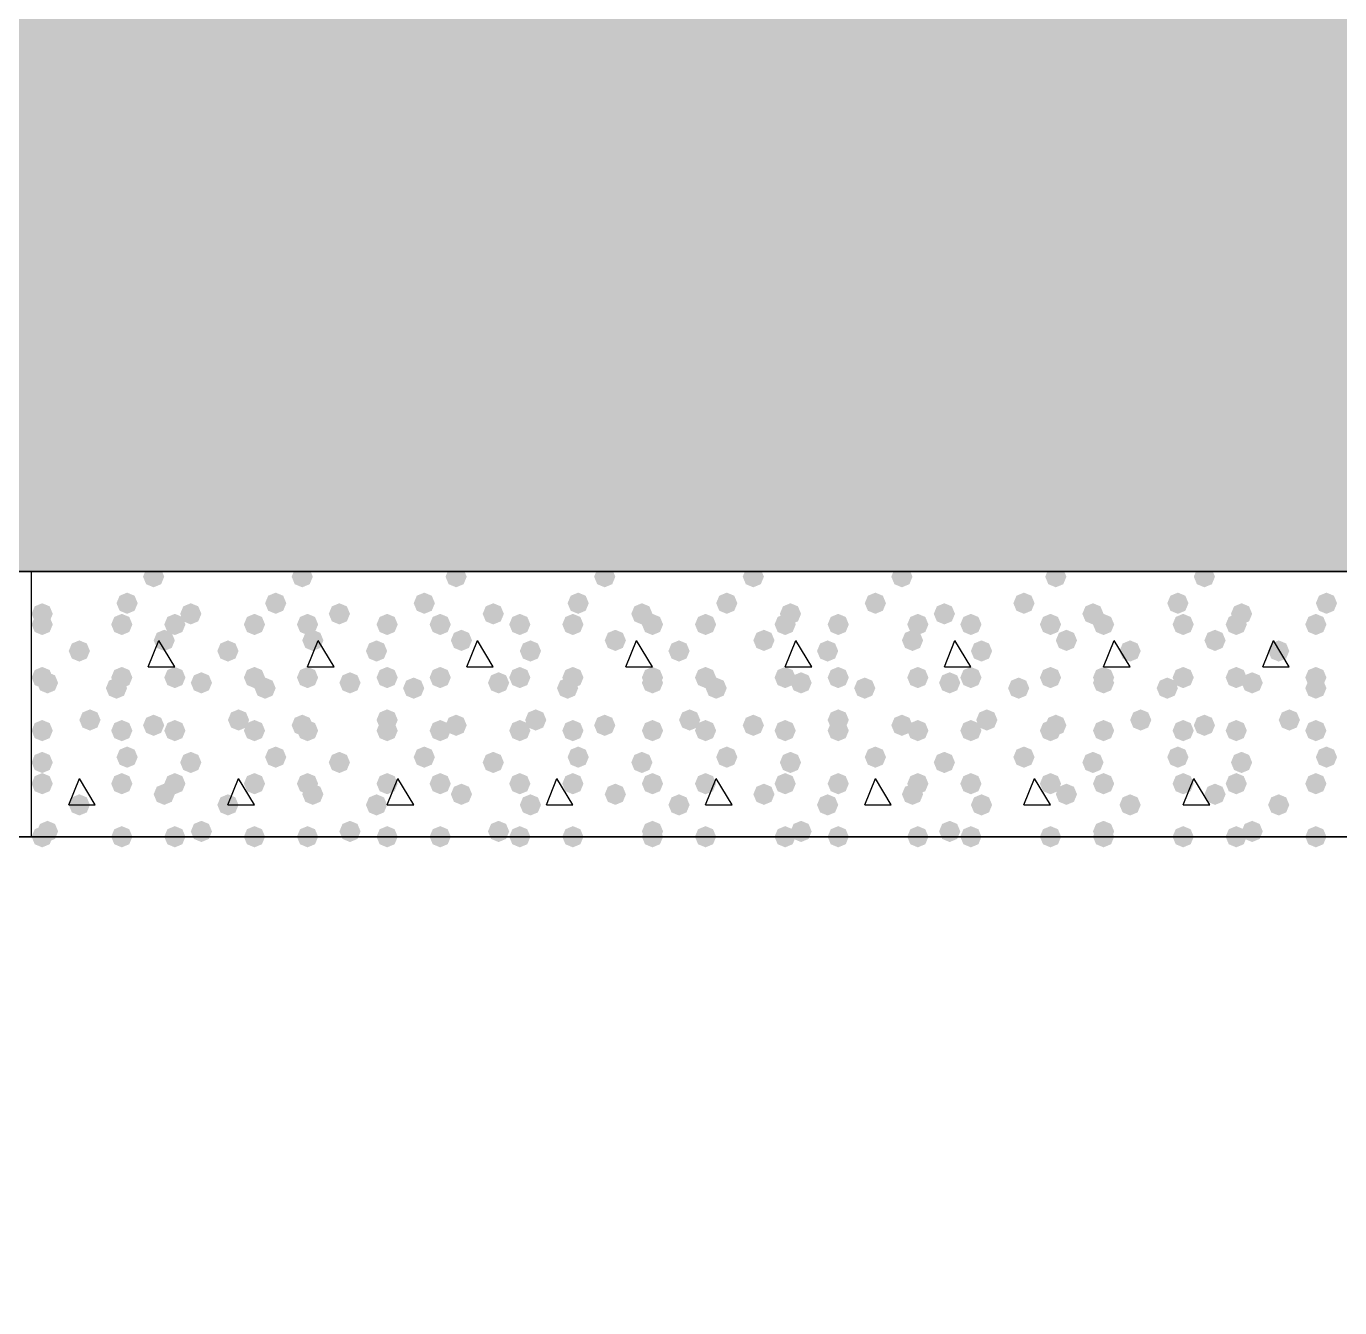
# Model space of a CAD drawing. Header units: millimetres. Extents: x 0 to 420, y 0 to 297.
# Drawn here: x 154.6 to 165.08, y 142.59 to 152.81 of the extents above; entities that cross this region are included whole.
import ezdxf

# ---------------------------------------------------------------- set-up
doc = ezdxf.new("R2010")
doc.units = ezdxf.units.MM
doc.layers.get('0').update_dxf_attribs({"linetype": 'CONTINUOUS'})

msp = doc.modelspace()

# ---------------------------------------------------------------- hatches: boundary and pattern name
at = {"true_color": 0x000008}
h = msp.add_hatch(color=0, dxfattribs=at)
h.paths.add_polyline_path([(379.603, 160.485667), (33.528, 160.485667), (379.603, 148.463)], flags=0)
h.paths.add_polyline_path([(33.528, 160.485667), (379.603, 148.463), (33.528, 148.463)], flags=0)
for points in [[(155.702, 148.420667), (155.677129, 148.360871), (155.617333, 148.336), (155.557538, 148.360871), (155.532667, 148.420667), (155.557537, 148.480462), (155.617333, 148.505333), (155.677129, 148.480463)], [(156.887333, 148.420667), (156.862462, 148.360871), (156.802667, 148.336), (156.742871, 148.360871), (156.718, 148.420667), (156.742871, 148.480462), (156.802667, 148.505333), (156.862462, 148.480463)], [(158.115, 148.420667), (158.090129, 148.360871), (158.030333, 148.336), (157.970538, 148.360871), (157.945667, 148.420667), (157.970537, 148.480462), (158.030333, 148.505333), (158.090129, 148.480463)], [(159.300333, 148.420667), (159.275463, 148.360871), (159.215667, 148.336), (159.155871, 148.360871), (159.131, 148.420667), (159.155871, 148.480462), (159.215667, 148.505333), (159.275462, 148.480463)], [(160.485667, 148.420667), (160.460796, 148.360871), (160.401, 148.336), (160.341204, 148.360871), (160.316333, 148.420667), (160.341204, 148.480462), (160.401, 148.505333), (160.460796, 148.480463)], [(161.671, 148.420667), (161.646129, 148.360871), (161.586333, 148.336), (161.526538, 148.360871), (161.501667, 148.420667), (161.526537, 148.480462), (161.586333, 148.505333), (161.646129, 148.480463)], [(162.898667, 148.420667), (162.873796, 148.360871), (162.814, 148.336), (162.754204, 148.360871), (162.729333, 148.420667), (162.754204, 148.480462), (162.814, 148.505333), (162.873796, 148.480463)], [(164.084, 148.420667), (164.059129, 148.360871), (163.999333, 148.336), (163.939538, 148.360871), (163.914667, 148.420667), (163.939537, 148.480462), (163.999333, 148.505333), (164.059129, 148.480463)], [(155.490333, 148.209), (155.465463, 148.149204), (155.405667, 148.124333), (155.345871, 148.149204), (155.321, 148.209), (155.345871, 148.268796), (155.405667, 148.293667), (155.465462, 148.268796)], [(156.675667, 148.209), (156.650796, 148.149204), (156.591, 148.124333), (156.531204, 148.149204), (156.506333, 148.209), (156.531204, 148.268796), (156.591, 148.293667), (156.650796, 148.268796)], [(157.861, 148.209), (157.836129, 148.149204), (157.776333, 148.124333), (157.716538, 148.149204), (157.691667, 148.209), (157.716537, 148.268796), (157.776333, 148.293667), (157.836129, 148.268796)], [(159.088667, 148.209), (159.063796, 148.149204), (159.004, 148.124333), (158.944204, 148.149204), (158.919333, 148.209), (158.944204, 148.268796), (159.004, 148.293667), (159.063796, 148.268796)], [(160.274, 148.209), (160.249129, 148.149204), (160.189333, 148.124333), (160.129538, 148.149204), (160.104667, 148.209), (160.129537, 148.268796), (160.189333, 148.293667), (160.249129, 148.268796)], [(161.459333, 148.209), (161.434463, 148.149204), (161.374667, 148.124333), (161.314871, 148.149204), (161.29, 148.209), (161.314871, 148.268796), (161.374667, 148.293667), (161.434462, 148.268796)], [(162.644667, 148.209), (162.619796, 148.149204), (162.56, 148.124333), (162.500204, 148.149204), (162.475333, 148.209), (162.500204, 148.268796), (162.56, 148.293667), (162.619796, 148.268796)], [(163.872333, 148.209), (163.847463, 148.149204), (163.787667, 148.124333), (163.727871, 148.149204), (163.703, 148.209), (163.727871, 148.268796), (163.787667, 148.293667), (163.847462, 148.268796)], [(165.057667, 148.209), (165.032796, 148.149204), (164.973, 148.124333), (164.913204, 148.149204), (164.888333, 148.209), (164.913204, 148.268796), (164.973, 148.293667), (165.032796, 148.268796)], [(154.813, 148.124333), (154.788129, 148.064537), (154.728333, 148.039667), (154.668538, 148.064537), (154.643667, 148.124333), (154.668537, 148.184129), (154.728333, 148.209), (154.788129, 148.184129)], [(155.998333, 148.124333), (155.973462, 148.064537), (155.913667, 148.039667), (155.853871, 148.064537), (155.829, 148.124333), (155.853871, 148.184129), (155.913667, 148.209), (155.973462, 148.184129)], [(157.183667, 148.124333), (157.158796, 148.064537), (157.099, 148.039667), (157.039204, 148.064537), (157.014333, 148.124333), (157.039204, 148.184129), (157.099, 148.209), (157.158796, 148.184129)], [(158.411333, 148.124333), (158.386462, 148.064537), (158.326667, 148.039667), (158.266871, 148.064537), (158.242, 148.124333), (158.266871, 148.184129), (158.326667, 148.209), (158.386462, 148.184129)], [(159.596667, 148.124333), (159.571796, 148.064537), (159.512, 148.039667), (159.452204, 148.064537), (159.427333, 148.124333), (159.452204, 148.184129), (159.512, 148.209), (159.571796, 148.184129)], [(160.782, 148.124333), (160.757129, 148.064537), (160.697333, 148.039667), (160.637538, 148.064537), (160.612667, 148.124333), (160.637537, 148.184129), (160.697333, 148.209), (160.757129, 148.184129)], [(162.009667, 148.124333), (161.984796, 148.064537), (161.925, 148.039667), (161.865204, 148.064537), (161.840333, 148.124333), (161.865204, 148.184129), (161.925, 148.209), (161.984796, 148.184129)], [(163.195, 148.124333), (163.170129, 148.064537), (163.110333, 148.039667), (163.050538, 148.064537), (163.025667, 148.124333), (163.050537, 148.184129), (163.110333, 148.209), (163.170129, 148.184129)], [(164.380333, 148.124333), (164.355462, 148.064537), (164.295667, 148.039667), (164.235871, 148.064537), (164.211, 148.124333), (164.235871, 148.184129), (164.295667, 148.209), (164.355462, 148.184129)], [(154.813, 148.039667), (154.788129, 147.979871), (154.728333, 147.955), (154.668538, 147.979871), (154.643667, 148.039667), (154.668537, 148.099462), (154.728333, 148.124333), (154.788129, 148.099463)], [(155.448, 148.039667), (155.423129, 147.979871), (155.363333, 147.955), (155.303538, 147.979871), (155.278667, 148.039667), (155.303537, 148.099462), (155.363333, 148.124333), (155.423129, 148.099463)], [(155.871333, 148.039667), (155.846462, 147.979871), (155.786667, 147.955), (155.726871, 147.979871), (155.702, 148.039667), (155.726871, 148.099462), (155.786667, 148.124333), (155.846462, 148.099463)], [(156.506333, 148.039667), (156.481462, 147.979871), (156.421667, 147.955), (156.361871, 147.979871), (156.337, 148.039667), (156.361871, 148.099462), (156.421667, 148.124333), (156.481462, 148.099463)], [(156.929667, 148.039667), (156.904796, 147.979871), (156.845, 147.955), (156.785204, 147.979871), (156.760333, 148.039667), (156.785204, 148.099462), (156.845, 148.124333), (156.904796, 148.099463)], [(157.564667, 148.039667), (157.539796, 147.979871), (157.48, 147.955), (157.420204, 147.979871), (157.395333, 148.039667), (157.420204, 148.099462), (157.48, 148.124333), (157.539796, 148.099463)], [(157.988, 148.039667), (157.963129, 147.979871), (157.903333, 147.955), (157.843538, 147.979871), (157.818667, 148.039667), (157.843537, 148.099462), (157.903333, 148.124333), (157.963129, 148.099463)], [(158.623, 148.039667), (158.598129, 147.979871), (158.538333, 147.955), (158.478538, 147.979871), (158.453667, 148.039667), (158.478537, 148.099462), (158.538333, 148.124333), (158.598129, 148.099463)], [(159.046333, 148.039667), (159.021462, 147.979871), (158.961667, 147.955), (158.901871, 147.979871), (158.877, 148.039667), (158.901871, 148.099462), (158.961667, 148.124333), (159.021462, 148.099463)], [(159.681333, 148.039667), (159.656462, 147.979871), (159.596667, 147.955), (159.536871, 147.979871), (159.512, 148.039667), (159.536871, 148.099462), (159.596667, 148.124333), (159.656462, 148.099463)], [(160.104667, 148.039667), (160.079796, 147.979871), (160.02, 147.955), (159.960204, 147.979871), (159.935333, 148.039667), (159.960204, 148.099462), (160.02, 148.124333), (160.079796, 148.099463)], [(160.739667, 148.039667), (160.714796, 147.979871), (160.655, 147.955), (160.595204, 147.979871), (160.570333, 148.039667), (160.595204, 148.099462), (160.655, 148.124333), (160.714796, 148.099463)], [(161.163, 148.039667), (161.138129, 147.979871), (161.078333, 147.955), (161.018538, 147.979871), (160.993667, 148.039667), (161.018537, 148.099462), (161.078333, 148.124333), (161.138129, 148.099463)], [(161.798, 148.039667), (161.773129, 147.979871), (161.713333, 147.955), (161.653538, 147.979871), (161.628667, 148.039667), (161.653537, 148.099462), (161.713333, 148.124333), (161.773129, 148.099463)], [(162.221333, 148.039667), (162.196463, 147.979871), (162.136667, 147.955), (162.076871, 147.979871), (162.052, 148.039667), (162.076871, 148.099462), (162.136667, 148.124333), (162.196462, 148.099463)], [(162.856333, 148.039667), (162.831462, 147.979871), (162.771667, 147.955), (162.711871, 147.979871), (162.687, 148.039667), (162.711871, 148.099462), (162.771667, 148.124333), (162.831462, 148.099463)], [(163.279667, 148.039667), (163.254796, 147.979871), (163.195, 147.955), (163.135204, 147.979871), (163.110333, 148.039667), (163.135204, 148.099462), (163.195, 148.124333), (163.254796, 148.099463)], [(163.914667, 148.039667), (163.889796, 147.979871), (163.83, 147.955), (163.770204, 147.979871), (163.745333, 148.039667), (163.770204, 148.099462), (163.83, 148.124333), (163.889796, 148.099463)], [(164.338, 148.039667), (164.313129, 147.979871), (164.253333, 147.955), (164.193537, 147.979871), (164.168667, 148.039667), (164.193537, 148.099462), (164.253333, 148.124333), (164.313129, 148.099463)], [(164.973, 148.039667), (164.948129, 147.979871), (164.888333, 147.955), (164.828537, 147.979871), (164.803667, 148.039667), (164.828537, 148.099462), (164.888333, 148.124333), (164.948129, 148.099463)], [(155.786667, 147.912667), (155.761796, 147.852871), (155.702, 147.828), (155.642204, 147.852871), (155.617333, 147.912667), (155.642204, 147.972462), (155.702, 147.997333), (155.761796, 147.972463)], [(156.972, 147.912667), (156.947129, 147.852871), (156.887333, 147.828), (156.827538, 147.852871), (156.802667, 147.912667), (156.827537, 147.972462), (156.887333, 147.997333), (156.947129, 147.972463)], [(158.157333, 147.912667), (158.132462, 147.852871), (158.072667, 147.828), (158.012871, 147.852871), (157.988, 147.912667), (158.012871, 147.972462), (158.072667, 147.997333), (158.132462, 147.972463)], [(159.385, 147.912667), (159.360129, 147.852871), (159.300333, 147.828), (159.240538, 147.852871), (159.215667, 147.912667), (159.240537, 147.972462), (159.300333, 147.997333), (159.360129, 147.972463)], [(160.570333, 147.912667), (160.545462, 147.852871), (160.485667, 147.828), (160.425871, 147.852871), (160.401, 147.912667), (160.425871, 147.972462), (160.485667, 147.997333), (160.545462, 147.972463)], [(161.755667, 147.912667), (161.730796, 147.852871), (161.671, 147.828), (161.611204, 147.852871), (161.586333, 147.912667), (161.611204, 147.972462), (161.671, 147.997333), (161.730796, 147.972463)], [(162.983333, 147.912667), (162.958463, 147.852871), (162.898667, 147.828), (162.838871, 147.852871), (162.814, 147.912667), (162.838871, 147.972462), (162.898667, 147.997333), (162.958462, 147.972463)], [(164.168667, 147.912667), (164.143796, 147.852871), (164.084, 147.828), (164.024204, 147.852871), (163.999333, 147.912667), (164.024204, 147.972462), (164.084, 147.997333), (164.143796, 147.972463)], [(155.109333, 147.828), (155.084463, 147.768204), (155.024667, 147.743333), (154.964871, 147.768204), (154.94, 147.828), (154.964871, 147.887796), (155.024667, 147.912667), (155.084462, 147.887796)], [(156.294667, 147.828), (156.269796, 147.768204), (156.21, 147.743333), (156.150204, 147.768204), (156.125333, 147.828), (156.150204, 147.887796), (156.21, 147.912667), (156.269796, 147.887796)], [(157.48, 147.828), (157.455129, 147.768204), (157.395333, 147.743333), (157.335538, 147.768204), (157.310667, 147.828), (157.335537, 147.887796), (157.395333, 147.912667), (157.455129, 147.887796)], [(158.707667, 147.828), (158.682796, 147.768204), (158.623, 147.743333), (158.563204, 147.768204), (158.538333, 147.828), (158.563204, 147.887796), (158.623, 147.912667), (158.682796, 147.887796)], [(159.893, 147.828), (159.868129, 147.768204), (159.808333, 147.743333), (159.748538, 147.768204), (159.723667, 147.828), (159.748537, 147.887796), (159.808333, 147.912667), (159.868129, 147.887796)], [(161.078333, 147.828), (161.053462, 147.768204), (160.993667, 147.743333), (160.933871, 147.768204), (160.909, 147.828), (160.933871, 147.887796), (160.993667, 147.912667), (161.053462, 147.887796)], [(162.306, 147.828), (162.281129, 147.768204), (162.221333, 147.743333), (162.161538, 147.768204), (162.136667, 147.828), (162.161537, 147.887796), (162.221333, 147.912667), (162.281129, 147.887796)], [(163.491333, 147.828), (163.466462, 147.768204), (163.406667, 147.743333), (163.346871, 147.768204), (163.322, 147.828), (163.346871, 147.887796), (163.406667, 147.912667), (163.466462, 147.887796)], [(164.676667, 147.828), (164.651796, 147.768204), (164.592, 147.743333), (164.532204, 147.768204), (164.507333, 147.828), (164.532204, 147.887796), (164.592, 147.912667), (164.651796, 147.887796)], [(154.813, 147.616333), (154.788129, 147.556537), (154.728333, 147.531667), (154.668538, 147.556537), (154.643667, 147.616333), (154.668537, 147.676129), (154.728333, 147.701), (154.788129, 147.676129)], [(154.855333, 147.574), (154.830463, 147.514204), (154.770667, 147.489333), (154.710871, 147.514204), (154.686, 147.574), (154.710871, 147.633796), (154.770667, 147.658667), (154.830462, 147.633796)], [(155.448, 147.616333), (155.423129, 147.556537), (155.363333, 147.531667), (155.303538, 147.556537), (155.278667, 147.616333), (155.303537, 147.676129), (155.363333, 147.701), (155.423129, 147.676129)], [(155.871333, 147.616333), (155.846462, 147.556537), (155.786667, 147.531667), (155.726871, 147.556537), (155.702, 147.616333), (155.726871, 147.676129), (155.786667, 147.701), (155.846462, 147.676129)], [(156.083, 147.574), (156.058129, 147.514204), (155.998333, 147.489333), (155.938538, 147.514204), (155.913667, 147.574), (155.938537, 147.633796), (155.998333, 147.658667), (156.058129, 147.633796)], [(156.506333, 147.616333), (156.481462, 147.556537), (156.421667, 147.531667), (156.361871, 147.556537), (156.337, 147.616333), (156.361871, 147.676129), (156.421667, 147.701), (156.481462, 147.676129)], [(156.929667, 147.616333), (156.904796, 147.556537), (156.845, 147.531667), (156.785204, 147.556537), (156.760333, 147.616333), (156.785204, 147.676129), (156.845, 147.701), (156.904796, 147.676129)], [(157.268333, 147.574), (157.243462, 147.514204), (157.183667, 147.489333), (157.123871, 147.514204), (157.099, 147.574), (157.123871, 147.633796), (157.183667, 147.658667), (157.243462, 147.633796)], [(157.564667, 147.616333), (157.539796, 147.556537), (157.48, 147.531667), (157.420204, 147.556537), (157.395333, 147.616333), (157.420204, 147.676129), (157.48, 147.701), (157.539796, 147.676129)], [(157.988, 147.616333), (157.963129, 147.556537), (157.903333, 147.531667), (157.843538, 147.556537), (157.818667, 147.616333), (157.843537, 147.676129), (157.903333, 147.701), (157.963129, 147.676129)], [(158.453667, 147.574), (158.428796, 147.514204), (158.369, 147.489333), (158.309204, 147.514204), (158.284333, 147.574), (158.309204, 147.633796), (158.369, 147.658667), (158.428796, 147.633796)], [(158.623, 147.616333), (158.598129, 147.556537), (158.538333, 147.531667), (158.478538, 147.556537), (158.453667, 147.616333), (158.478537, 147.676129), (158.538333, 147.701), (158.598129, 147.676129)], [(159.046333, 147.616333), (159.021462, 147.556537), (158.961667, 147.531667), (158.901871, 147.556537), (158.877, 147.616333), (158.901871, 147.676129), (158.961667, 147.701), (159.021462, 147.676129)], [(159.681333, 147.616333), (159.656462, 147.556537), (159.596667, 147.531667), (159.536871, 147.556537), (159.512, 147.616333), (159.536871, 147.676129), (159.596667, 147.701), (159.656462, 147.676129)], [(159.681333, 147.574), (159.656462, 147.514204), (159.596667, 147.489333), (159.536871, 147.514204), (159.512, 147.574), (159.536871, 147.633796), (159.596667, 147.658667), (159.656462, 147.633796)], [(160.104667, 147.616333), (160.079796, 147.556537), (160.02, 147.531667), (159.960204, 147.556537), (159.935333, 147.616333), (159.960204, 147.676129), (160.02, 147.701), (160.079796, 147.676129)], [(160.739667, 147.616333), (160.714796, 147.556537), (160.655, 147.531667), (160.595204, 147.556537), (160.570333, 147.616333), (160.595204, 147.676129), (160.655, 147.701), (160.714796, 147.676129)], [(160.866667, 147.574), (160.841796, 147.514204), (160.782, 147.489333), (160.722204, 147.514204), (160.697333, 147.574), (160.722204, 147.633796), (160.782, 147.658667), (160.841796, 147.633796)], [(161.163, 147.616333), (161.138129, 147.556537), (161.078333, 147.531667), (161.018538, 147.556537), (160.993667, 147.616333), (161.018537, 147.676129), (161.078333, 147.701), (161.138129, 147.676129)], [(161.798, 147.616333), (161.773129, 147.556537), (161.713333, 147.531667), (161.653538, 147.556537), (161.628667, 147.616333), (161.653537, 147.676129), (161.713333, 147.701), (161.773129, 147.676129)], [(162.052, 147.574), (162.027129, 147.514204), (161.967333, 147.489333), (161.907537, 147.514204), (161.882667, 147.574), (161.907537, 147.633796), (161.967333, 147.658667), (162.027129, 147.633796)], [(162.221333, 147.616333), (162.196463, 147.556537), (162.136667, 147.531667), (162.076871, 147.556537), (162.052, 147.616333), (162.076871, 147.676129), (162.136667, 147.701), (162.196462, 147.676129)], [(162.856333, 147.616333), (162.831462, 147.556537), (162.771667, 147.531667), (162.711871, 147.556537), (162.687, 147.616333), (162.711871, 147.676129), (162.771667, 147.701), (162.831462, 147.676129)], [(163.279667, 147.616333), (163.254796, 147.556537), (163.195, 147.531667), (163.135204, 147.556537), (163.110333, 147.616333), (163.135204, 147.676129), (163.195, 147.701), (163.254796, 147.676129)], [(163.279667, 147.574), (163.254796, 147.514204), (163.195, 147.489333), (163.135204, 147.514204), (163.110333, 147.574), (163.135204, 147.633796), (163.195, 147.658667), (163.254796, 147.633796)], [(163.914667, 147.616333), (163.889796, 147.556537), (163.83, 147.531667), (163.770204, 147.556537), (163.745333, 147.616333), (163.770204, 147.676129), (163.83, 147.701), (163.889796, 147.676129)], [(164.338, 147.616333), (164.313129, 147.556537), (164.253333, 147.531667), (164.193537, 147.556537), (164.168667, 147.616333), (164.193537, 147.676129), (164.253333, 147.701), (164.313129, 147.676129)], [(164.465, 147.574), (164.440129, 147.514204), (164.380333, 147.489333), (164.320538, 147.514204), (164.295667, 147.574), (164.320537, 147.633796), (164.380333, 147.658667), (164.440129, 147.633796)], [(164.973, 147.616333), (164.948129, 147.556537), (164.888333, 147.531667), (164.828537, 147.556537), (164.803667, 147.616333), (164.828537, 147.676129), (164.888333, 147.701), (164.948129, 147.676129)], [(155.405667, 147.531667), (155.380796, 147.471871), (155.321, 147.447), (155.261204, 147.471871), (155.236333, 147.531667), (155.261204, 147.591462), (155.321, 147.616333), (155.380796, 147.591463)], [(156.591, 147.531667), (156.566129, 147.471871), (156.506333, 147.447), (156.446538, 147.471871), (156.421667, 147.531667), (156.446537, 147.591462), (156.506333, 147.616333), (156.566129, 147.591463)], [(157.776333, 147.531667), (157.751463, 147.471871), (157.691667, 147.447), (157.631871, 147.471871), (157.607, 147.531667), (157.631871, 147.591462), (157.691667, 147.616333), (157.751462, 147.591463)], [(159.004, 147.531667), (158.979129, 147.471871), (158.919333, 147.447), (158.859537, 147.471871), (158.834667, 147.531667), (158.859537, 147.591462), (158.919333, 147.616333), (158.979129, 147.591463)], [(160.189333, 147.531667), (160.164463, 147.471871), (160.104667, 147.447), (160.044871, 147.471871), (160.02, 147.531667), (160.044871, 147.591462), (160.104667, 147.616333), (160.164462, 147.591463)], [(161.374667, 147.531667), (161.349796, 147.471871), (161.29, 147.447), (161.230204, 147.471871), (161.205333, 147.531667), (161.230204, 147.591462), (161.29, 147.616333), (161.349796, 147.591463)], [(162.602333, 147.531667), (162.577463, 147.471871), (162.517667, 147.447), (162.457871, 147.471871), (162.433, 147.531667), (162.457871, 147.591462), (162.517667, 147.616333), (162.577462, 147.591463)], [(163.787667, 147.531667), (163.762796, 147.471871), (163.703, 147.447), (163.643204, 147.471871), (163.618333, 147.531667), (163.643204, 147.591462), (163.703, 147.616333), (163.762796, 147.591463)], [(164.973, 147.531667), (164.948129, 147.471871), (164.888333, 147.447), (164.828537, 147.471871), (164.803667, 147.531667), (164.828537, 147.591462), (164.888333, 147.616333), (164.948129, 147.591463)], [(155.194, 147.277667), (155.169129, 147.217871), (155.109333, 147.193), (155.049538, 147.217871), (155.024667, 147.277667), (155.049537, 147.337462), (155.109333, 147.362333), (155.169129, 147.337463)], [(155.702, 147.235333), (155.677129, 147.175537), (155.617333, 147.150667), (155.557538, 147.175537), (155.532667, 147.235333), (155.557537, 147.295129), (155.617333, 147.32), (155.677129, 147.295129)], [(156.379333, 147.277667), (156.354463, 147.217871), (156.294667, 147.193), (156.234871, 147.217871), (156.21, 147.277667), (156.234871, 147.337462), (156.294667, 147.362333), (156.354462, 147.337463)], [(156.887333, 147.235333), (156.862462, 147.175537), (156.802667, 147.150667), (156.742871, 147.175537), (156.718, 147.235333), (156.742871, 147.295129), (156.802667, 147.32), (156.862462, 147.295129)], [(157.564667, 147.277667), (157.539796, 147.217871), (157.48, 147.193), (157.420204, 147.217871), (157.395333, 147.277667), (157.420204, 147.337462), (157.48, 147.362333), (157.539796, 147.337463)], [(158.115, 147.235333), (158.090129, 147.175537), (158.030333, 147.150667), (157.970538, 147.175537), (157.945667, 147.235333), (157.970537, 147.295129), (158.030333, 147.32), (158.090129, 147.295129)], [(158.75, 147.277667), (158.725129, 147.217871), (158.665333, 147.193), (158.605538, 147.217871), (158.580667, 147.277667), (158.605537, 147.337462), (158.665333, 147.362333), (158.725129, 147.337463)], [(159.300333, 147.235333), (159.275463, 147.175537), (159.215667, 147.150667), (159.155871, 147.175537), (159.131, 147.235333), (159.155871, 147.295129), (159.215667, 147.32), (159.275462, 147.295129)], [(159.977667, 147.277667), (159.952796, 147.217871), (159.893, 147.193), (159.833204, 147.217871), (159.808333, 147.277667), (159.833204, 147.337462), (159.893, 147.362333), (159.952796, 147.337463)], [(160.485667, 147.235333), (160.460796, 147.175537), (160.401, 147.150667), (160.341204, 147.175537), (160.316333, 147.235333), (160.341204, 147.295129), (160.401, 147.32), (160.460796, 147.295129)], [(161.163, 147.277667), (161.138129, 147.217871), (161.078333, 147.193), (161.018538, 147.217871), (160.993667, 147.277667), (161.018537, 147.337462), (161.078333, 147.362333), (161.138129, 147.337463)], [(161.671, 147.235333), (161.646129, 147.175537), (161.586333, 147.150667), (161.526538, 147.175537), (161.501667, 147.235333), (161.526537, 147.295129), (161.586333, 147.32), (161.646129, 147.295129)], [(162.348333, 147.277667), (162.323463, 147.217871), (162.263667, 147.193), (162.203871, 147.217871), (162.179, 147.277667), (162.203871, 147.337462), (162.263667, 147.362333), (162.323462, 147.337463)], [(162.898667, 147.235333), (162.873796, 147.175537), (162.814, 147.150667), (162.754204, 147.175537), (162.729333, 147.235333), (162.754204, 147.295129), (162.814, 147.32), (162.873796, 147.295129)], [(163.576, 147.277667), (163.551129, 147.217871), (163.491333, 147.193), (163.431538, 147.217871), (163.406667, 147.277667), (163.431537, 147.337462), (163.491333, 147.362333), (163.551129, 147.337463)], [(164.084, 147.235333), (164.059129, 147.175537), (163.999333, 147.150667), (163.939538, 147.175537), (163.914667, 147.235333), (163.939537, 147.295129), (163.999333, 147.32), (164.059129, 147.295129)], [(164.761333, 147.277667), (164.736462, 147.217871), (164.676667, 147.193), (164.616871, 147.217871), (164.592, 147.277667), (164.616871, 147.337462), (164.676667, 147.362333), (164.736462, 147.337463)], [(154.813, 147.193), (154.788129, 147.133204), (154.728333, 147.108333), (154.668538, 147.133204), (154.643667, 147.193), (154.668537, 147.252796), (154.728333, 147.277667), (154.788129, 147.252796)], [(155.448, 147.193), (155.423129, 147.133204), (155.363333, 147.108333), (155.303538, 147.133204), (155.278667, 147.193), (155.303537, 147.252796), (155.363333, 147.277667), (155.423129, 147.252796)], [(155.871333, 147.193), (155.846462, 147.133204), (155.786667, 147.108333), (155.726871, 147.133204), (155.702, 147.193), (155.726871, 147.252796), (155.786667, 147.277667), (155.846462, 147.252796)], [(156.506333, 147.193), (156.481462, 147.133204), (156.421667, 147.108333), (156.361871, 147.133204), (156.337, 147.193), (156.361871, 147.252796), (156.421667, 147.277667), (156.481462, 147.252796)], [(156.929667, 147.193), (156.904796, 147.133204), (156.845, 147.108333), (156.785204, 147.133204), (156.760333, 147.193), (156.785204, 147.252796), (156.845, 147.277667), (156.904796, 147.252796)], [(157.564667, 147.193), (157.539796, 147.133204), (157.48, 147.108333), (157.420204, 147.133204), (157.395333, 147.193), (157.420204, 147.252796), (157.48, 147.277667), (157.539796, 147.252796)], [(157.988, 147.193), (157.963129, 147.133204), (157.903333, 147.108333), (157.843538, 147.133204), (157.818667, 147.193), (157.843537, 147.252796), (157.903333, 147.277667), (157.963129, 147.252796)], [(158.623, 147.193), (158.598129, 147.133204), (158.538333, 147.108333), (158.478538, 147.133204), (158.453667, 147.193), (158.478537, 147.252796), (158.538333, 147.277667), (158.598129, 147.252796)], [(159.046333, 147.193), (159.021462, 147.133204), (158.961667, 147.108333), (158.901871, 147.133204), (158.877, 147.193), (158.901871, 147.252796), (158.961667, 147.277667), (159.021462, 147.252796)], [(159.681333, 147.193), (159.656462, 147.133204), (159.596667, 147.108333), (159.536871, 147.133204), (159.512, 147.193), (159.536871, 147.252796), (159.596667, 147.277667), (159.656462, 147.252796)], [(160.104667, 147.193), (160.079796, 147.133204), (160.02, 147.108333), (159.960204, 147.133204), (159.935333, 147.193), (159.960204, 147.252796), (160.02, 147.277667), (160.079796, 147.252796)], [(160.739667, 147.193), (160.714796, 147.133204), (160.655, 147.108333), (160.595204, 147.133204), (160.570333, 147.193), (160.595204, 147.252796), (160.655, 147.277667), (160.714796, 147.252796)], [(161.163, 147.193), (161.138129, 147.133204), (161.078333, 147.108333), (161.018538, 147.133204), (160.993667, 147.193), (161.018537, 147.252796), (161.078333, 147.277667), (161.138129, 147.252796)], [(161.798, 147.193), (161.773129, 147.133204), (161.713333, 147.108333), (161.653538, 147.133204), (161.628667, 147.193), (161.653537, 147.252796), (161.713333, 147.277667), (161.773129, 147.252796)], [(162.221333, 147.193), (162.196463, 147.133204), (162.136667, 147.108333), (162.076871, 147.133204), (162.052, 147.193), (162.076871, 147.252796), (162.136667, 147.277667), (162.196462, 147.252796)], [(162.856333, 147.193), (162.831462, 147.133204), (162.771667, 147.108333), (162.711871, 147.133204), (162.687, 147.193), (162.711871, 147.252796), (162.771667, 147.277667), (162.831462, 147.252796)], [(163.279667, 147.193), (163.254796, 147.133204), (163.195, 147.108333), (163.135204, 147.133204), (163.110333, 147.193), (163.135204, 147.252796), (163.195, 147.277667), (163.254796, 147.252796)], [(163.914667, 147.193), (163.889796, 147.133204), (163.83, 147.108333), (163.770204, 147.133204), (163.745333, 147.193), (163.770204, 147.252796), (163.83, 147.277667), (163.889796, 147.252796)], [(164.338, 147.193), (164.313129, 147.133204), (164.253333, 147.108333), (164.193537, 147.133204), (164.168667, 147.193), (164.193537, 147.252796), (164.253333, 147.277667), (164.313129, 147.252796)], [(164.973, 147.193), (164.948129, 147.133204), (164.888333, 147.108333), (164.828537, 147.133204), (164.803667, 147.193), (164.828537, 147.252796), (164.888333, 147.277667), (164.948129, 147.252796)], [(154.813, 146.939), (154.788129, 146.879204), (154.728333, 146.854333), (154.668538, 146.879204), (154.643667, 146.939), (154.668537, 146.998796), (154.728333, 147.023667), (154.788129, 146.998796)], [(155.490333, 146.981333), (155.465463, 146.921537), (155.405667, 146.896667), (155.345871, 146.921537), (155.321, 146.981333), (155.345871, 147.041129), (155.405667, 147.066), (155.465462, 147.041129)], [(155.998333, 146.939), (155.973462, 146.879204), (155.913667, 146.854333), (155.853871, 146.879204), (155.829, 146.939), (155.853871, 146.998796), (155.913667, 147.023667), (155.973462, 146.998796)], [(156.675667, 146.981333), (156.650796, 146.921537), (156.591, 146.896667), (156.531204, 146.921537), (156.506333, 146.981333), (156.531204, 147.041129), (156.591, 147.066), (156.650796, 147.041129)], [(157.183667, 146.939), (157.158796, 146.879204), (157.099, 146.854333), (157.039204, 146.879204), (157.014333, 146.939), (157.039204, 146.998796), (157.099, 147.023667), (157.158796, 146.998796)], [(157.861, 146.981333), (157.836129, 146.921537), (157.776333, 146.896667), (157.716538, 146.921537), (157.691667, 146.981333), (157.716537, 147.041129), (157.776333, 147.066), (157.836129, 147.041129)], [(158.411333, 146.939), (158.386462, 146.879204), (158.326667, 146.854333), (158.266871, 146.879204), (158.242, 146.939), (158.266871, 146.998796), (158.326667, 147.023667), (158.386462, 146.998796)], [(159.088667, 146.981333), (159.063796, 146.921537), (159.004, 146.896667), (158.944204, 146.921537), (158.919333, 146.981333), (158.944204, 147.041129), (159.004, 147.066), (159.063796, 147.041129)], [(159.596667, 146.939), (159.571796, 146.879204), (159.512, 146.854333), (159.452204, 146.879204), (159.427333, 146.939), (159.452204, 146.998796), (159.512, 147.023667), (159.571796, 146.998796)], [(160.274, 146.981333), (160.249129, 146.921537), (160.189333, 146.896667), (160.129538, 146.921537), (160.104667, 146.981333), (160.129537, 147.041129), (160.189333, 147.066), (160.249129, 147.041129)], [(160.782, 146.939), (160.757129, 146.879204), (160.697333, 146.854333), (160.637538, 146.879204), (160.612667, 146.939), (160.637537, 146.998796), (160.697333, 147.023667), (160.757129, 146.998796)], [(161.459333, 146.981333), (161.434463, 146.921537), (161.374667, 146.896667), (161.314871, 146.921537), (161.29, 146.981333), (161.314871, 147.041129), (161.374667, 147.066), (161.434462, 147.041129)], [(162.009667, 146.939), (161.984796, 146.879204), (161.925, 146.854333), (161.865204, 146.879204), (161.840333, 146.939), (161.865204, 146.998796), (161.925, 147.023667), (161.984796, 146.998796)], [(162.644667, 146.981333), (162.619796, 146.921537), (162.56, 146.896667), (162.500204, 146.921537), (162.475333, 146.981333), (162.500204, 147.041129), (162.56, 147.066), (162.619796, 147.041129)], [(163.195, 146.939), (163.170129, 146.879204), (163.110333, 146.854333), (163.050538, 146.879204), (163.025667, 146.939), (163.050537, 146.998796), (163.110333, 147.023667), (163.170129, 146.998796)], [(163.872333, 146.981333), (163.847463, 146.921537), (163.787667, 146.896667), (163.727871, 146.921537), (163.703, 146.981333), (163.727871, 147.041129), (163.787667, 147.066), (163.847462, 147.041129)], [(164.380333, 146.939), (164.355462, 146.879204), (164.295667, 146.854333), (164.235871, 146.879204), (164.211, 146.939), (164.235871, 146.998796), (164.295667, 147.023667), (164.355462, 146.998796)], [(165.057667, 146.981333), (165.032796, 146.921537), (164.973, 146.896667), (164.913204, 146.921537), (164.888333, 146.981333), (164.913204, 147.041129), (164.973, 147.066), (165.032796, 147.041129)], [(154.813, 146.769667), (154.788129, 146.709871), (154.728333, 146.685), (154.668538, 146.709871), (154.643667, 146.769667), (154.668537, 146.829462), (154.728333, 146.854333), (154.788129, 146.829463)], [(155.448, 146.769667), (155.423129, 146.709871), (155.363333, 146.685), (155.303538, 146.709871), (155.278667, 146.769667), (155.303537, 146.829462), (155.363333, 146.854333), (155.423129, 146.829463)], [(155.871333, 146.769667), (155.846462, 146.709871), (155.786667, 146.685), (155.726871, 146.709871), (155.702, 146.769667), (155.726871, 146.829462), (155.786667, 146.854333), (155.846462, 146.829463)], [(156.506333, 146.769667), (156.481462, 146.709871), (156.421667, 146.685), (156.361871, 146.709871), (156.337, 146.769667), (156.361871, 146.829462), (156.421667, 146.854333), (156.481462, 146.829463)], [(156.929667, 146.769667), (156.904796, 146.709871), (156.845, 146.685), (156.785204, 146.709871), (156.760333, 146.769667), (156.785204, 146.829462), (156.845, 146.854333), (156.904796, 146.829463)], [(157.564667, 146.769667), (157.539796, 146.709871), (157.48, 146.685), (157.420204, 146.709871), (157.395333, 146.769667), (157.420204, 146.829462), (157.48, 146.854333), (157.539796, 146.829463)], [(157.988, 146.769667), (157.963129, 146.709871), (157.903333, 146.685), (157.843538, 146.709871), (157.818667, 146.769667), (157.843537, 146.829462), (157.903333, 146.854333), (157.963129, 146.829463)], [(158.623, 146.769667), (158.598129, 146.709871), (158.538333, 146.685), (158.478538, 146.709871), (158.453667, 146.769667), (158.478537, 146.829462), (158.538333, 146.854333), (158.598129, 146.829463)], [(159.046333, 146.769667), (159.021462, 146.709871), (158.961667, 146.685), (158.901871, 146.709871), (158.877, 146.769667), (158.901871, 146.829462), (158.961667, 146.854333), (159.021462, 146.829463)], [(159.681333, 146.769667), (159.656462, 146.709871), (159.596667, 146.685), (159.536871, 146.709871), (159.512, 146.769667), (159.536871, 146.829462), (159.596667, 146.854333), (159.656462, 146.829463)], [(160.104667, 146.769667), (160.079796, 146.709871), (160.02, 146.685), (159.960204, 146.709871), (159.935333, 146.769667), (159.960204, 146.829462), (160.02, 146.854333), (160.079796, 146.829463)], [(160.739667, 146.769667), (160.714796, 146.709871), (160.655, 146.685), (160.595204, 146.709871), (160.570333, 146.769667), (160.595204, 146.829462), (160.655, 146.854333), (160.714796, 146.829463)], [(161.163, 146.769667), (161.138129, 146.709871), (161.078333, 146.685), (161.018538, 146.709871), (160.993667, 146.769667), (161.018537, 146.829462), (161.078333, 146.854333), (161.138129, 146.829463)], [(161.798, 146.769667), (161.773129, 146.709871), (161.713333, 146.685), (161.653538, 146.709871), (161.628667, 146.769667), (161.653537, 146.829462), (161.713333, 146.854333), (161.773129, 146.829463)], [(162.221333, 146.769667), (162.196463, 146.709871), (162.136667, 146.685), (162.076871, 146.709871), (162.052, 146.769667), (162.076871, 146.829462), (162.136667, 146.854333), (162.196462, 146.829463)], [(162.856333, 146.769667), (162.831462, 146.709871), (162.771667, 146.685), (162.711871, 146.709871), (162.687, 146.769667), (162.711871, 146.829462), (162.771667, 146.854333), (162.831462, 146.829463)], [(163.279667, 146.769667), (163.254796, 146.709871), (163.195, 146.685), (163.135204, 146.709871), (163.110333, 146.769667), (163.135204, 146.829462), (163.195, 146.854333), (163.254796, 146.829463)], [(163.914667, 146.769667), (163.889796, 146.709871), (163.83, 146.685), (163.770204, 146.709871), (163.745333, 146.769667), (163.770204, 146.829462), (163.83, 146.854333), (163.889796, 146.829463)], [(164.338, 146.769667), (164.313129, 146.709871), (164.253333, 146.685), (164.193537, 146.709871), (164.168667, 146.769667), (164.193537, 146.829462), (164.253333, 146.854333), (164.313129, 146.829463)], [(164.973, 146.769667), (164.948129, 146.709871), (164.888333, 146.685), (164.828537, 146.709871), (164.803667, 146.769667), (164.828537, 146.829462), (164.888333, 146.854333), (164.948129, 146.829463)], [(155.109333, 146.600333), (155.084463, 146.540537), (155.024667, 146.515667), (154.964871, 146.540537), (154.94, 146.600333), (154.964871, 146.660129), (155.024667, 146.685), (155.084462, 146.660129)], [(155.786667, 146.685), (155.761796, 146.625204), (155.702, 146.600333), (155.642204, 146.625204), (155.617333, 146.685), (155.642204, 146.744796), (155.702, 146.769667), (155.761796, 146.744796)], [(156.294667, 146.600333), (156.269796, 146.540537), (156.21, 146.515667), (156.150204, 146.540537), (156.125333, 146.600333), (156.150204, 146.660129), (156.21, 146.685), (156.269796, 146.660129)], [(156.972, 146.685), (156.947129, 146.625204), (156.887333, 146.600333), (156.827538, 146.625204), (156.802667, 146.685), (156.827537, 146.744796), (156.887333, 146.769667), (156.947129, 146.744796)], [(157.48, 146.600333), (157.455129, 146.540537), (157.395333, 146.515667), (157.335538, 146.540537), (157.310667, 146.600333), (157.335537, 146.660129), (157.395333, 146.685), (157.455129, 146.660129)], [(158.157333, 146.685), (158.132462, 146.625204), (158.072667, 146.600333), (158.012871, 146.625204), (157.988, 146.685), (158.012871, 146.744796), (158.072667, 146.769667), (158.132462, 146.744796)], [(158.707667, 146.600333), (158.682796, 146.540537), (158.623, 146.515667), (158.563204, 146.540537), (158.538333, 146.600333), (158.563204, 146.660129), (158.623, 146.685), (158.682796, 146.660129)], [(159.385, 146.685), (159.360129, 146.625204), (159.300333, 146.600333), (159.240538, 146.625204), (159.215667, 146.685), (159.240537, 146.744796), (159.300333, 146.769667), (159.360129, 146.744796)], [(159.893, 146.600333), (159.868129, 146.540537), (159.808333, 146.515667), (159.748538, 146.540537), (159.723667, 146.600333), (159.748537, 146.660129), (159.808333, 146.685), (159.868129, 146.660129)], [(160.570333, 146.685), (160.545462, 146.625204), (160.485667, 146.600333), (160.425871, 146.625204), (160.401, 146.685), (160.425871, 146.744796), (160.485667, 146.769667), (160.545462, 146.744796)], [(161.078333, 146.600333), (161.053462, 146.540537), (160.993667, 146.515667), (160.933871, 146.540537), (160.909, 146.600333), (160.933871, 146.660129), (160.993667, 146.685), (161.053462, 146.660129)], [(161.755667, 146.685), (161.730796, 146.625204), (161.671, 146.600333), (161.611204, 146.625204), (161.586333, 146.685), (161.611204, 146.744796), (161.671, 146.769667), (161.730796, 146.744796)], [(162.306, 146.600333), (162.281129, 146.540537), (162.221333, 146.515667), (162.161538, 146.540537), (162.136667, 146.600333), (162.161537, 146.660129), (162.221333, 146.685), (162.281129, 146.660129)], [(162.983333, 146.685), (162.958463, 146.625204), (162.898667, 146.600333), (162.838871, 146.625204), (162.814, 146.685), (162.838871, 146.744796), (162.898667, 146.769667), (162.958462, 146.744796)], [(163.491333, 146.600333), (163.466462, 146.540537), (163.406667, 146.515667), (163.346871, 146.540537), (163.322, 146.600333), (163.346871, 146.660129), (163.406667, 146.685), (163.466462, 146.660129)], [(164.168667, 146.685), (164.143796, 146.625204), (164.084, 146.600333), (164.024204, 146.625204), (163.999333, 146.685), (164.024204, 146.744796), (164.084, 146.769667), (164.143796, 146.744796)], [(164.676667, 146.600333), (164.651796, 146.540537), (164.592, 146.515667), (164.532204, 146.540537), (164.507333, 146.600333), (164.532204, 146.660129), (164.592, 146.685), (164.651796, 146.660129)], [(154.813, 146.346333), (154.788129, 146.286537), (154.728333, 146.261667), (154.668538, 146.286537), (154.643667, 146.346333), (154.668537, 146.406129), (154.728333, 146.431), (154.788129, 146.406129)], [(154.855333, 146.388667), (154.830463, 146.328871), (154.770667, 146.304), (154.710871, 146.328871), (154.686, 146.388667), (154.710871, 146.448462), (154.770667, 146.473333), (154.830462, 146.448463)], [(155.448, 146.346333), (155.423129, 146.286537), (155.363333, 146.261667), (155.303538, 146.286537), (155.278667, 146.346333), (155.303537, 146.406129), (155.363333, 146.431), (155.423129, 146.406129)], [(155.871333, 146.346333), (155.846462, 146.286537), (155.786667, 146.261667), (155.726871, 146.286537), (155.702, 146.346333), (155.726871, 146.406129), (155.786667, 146.431), (155.846462, 146.406129)], [(156.083, 146.388667), (156.058129, 146.328871), (155.998333, 146.304), (155.938538, 146.328871), (155.913667, 146.388667), (155.938537, 146.448462), (155.998333, 146.473333), (156.058129, 146.448463)], [(156.506333, 146.346333), (156.481462, 146.286537), (156.421667, 146.261667), (156.361871, 146.286537), (156.337, 146.346333), (156.361871, 146.406129), (156.421667, 146.431), (156.481462, 146.406129)], [(156.929667, 146.346333), (156.904796, 146.286537), (156.845, 146.261667), (156.785204, 146.286537), (156.760333, 146.346333), (156.785204, 146.406129), (156.845, 146.431), (156.904796, 146.406129)], [(157.268333, 146.388667), (157.243462, 146.328871), (157.183667, 146.304), (157.123871, 146.328871), (157.099, 146.388667), (157.123871, 146.448462), (157.183667, 146.473333), (157.243462, 146.448463)], [(157.564667, 146.346333), (157.539796, 146.286537), (157.48, 146.261667), (157.420204, 146.286537), (157.395333, 146.346333), (157.420204, 146.406129), (157.48, 146.431), (157.539796, 146.406129)], [(157.988, 146.346333), (157.963129, 146.286537), (157.903333, 146.261667), (157.843538, 146.286537), (157.818667, 146.346333), (157.843537, 146.406129), (157.903333, 146.431), (157.963129, 146.406129)], [(158.453667, 146.388667), (158.428796, 146.328871), (158.369, 146.304), (158.309204, 146.328871), (158.284333, 146.388667), (158.309204, 146.448462), (158.369, 146.473333), (158.428796, 146.448463)], [(158.623, 146.346333), (158.598129, 146.286537), (158.538333, 146.261667), (158.478538, 146.286537), (158.453667, 146.346333), (158.478537, 146.406129), (158.538333, 146.431), (158.598129, 146.406129)], [(159.046333, 146.346333), (159.021462, 146.286537), (158.961667, 146.261667), (158.901871, 146.286537), (158.877, 146.346333), (158.901871, 146.406129), (158.961667, 146.431), (159.021462, 146.406129)], [(159.681333, 146.388667), (159.656462, 146.328871), (159.596667, 146.304), (159.536871, 146.328871), (159.512, 146.388667), (159.536871, 146.448462), (159.596667, 146.473333), (159.656462, 146.448463)], [(159.681333, 146.346333), (159.656462, 146.286537), (159.596667, 146.261667), (159.536871, 146.286537), (159.512, 146.346333), (159.536871, 146.406129), (159.596667, 146.431), (159.656462, 146.406129)], [(160.104667, 146.346333), (160.079796, 146.286537), (160.02, 146.261667), (159.960204, 146.286537), (159.935333, 146.346333), (159.960204, 146.406129), (160.02, 146.431), (160.079796, 146.406129)], [(160.739667, 146.346333), (160.714796, 146.286537), (160.655, 146.261667), (160.595204, 146.286537), (160.570333, 146.346333), (160.595204, 146.406129), (160.655, 146.431), (160.714796, 146.406129)], [(160.866667, 146.388667), (160.841796, 146.328871), (160.782, 146.304), (160.722204, 146.328871), (160.697333, 146.388667), (160.722204, 146.448462), (160.782, 146.473333), (160.841796, 146.448463)], [(161.163, 146.346333), (161.138129, 146.286537), (161.078333, 146.261667), (161.018538, 146.286537), (160.993667, 146.346333), (161.018537, 146.406129), (161.078333, 146.431), (161.138129, 146.406129)], [(161.798, 146.346333), (161.773129, 146.286537), (161.713333, 146.261667), (161.653538, 146.286537), (161.628667, 146.346333), (161.653537, 146.406129), (161.713333, 146.431), (161.773129, 146.406129)], [(162.052, 146.388667), (162.027129, 146.328871), (161.967333, 146.304), (161.907537, 146.328871), (161.882667, 146.388667), (161.907537, 146.448462), (161.967333, 146.473333), (162.027129, 146.448463)], [(162.221333, 146.346333), (162.196463, 146.286537), (162.136667, 146.261667), (162.076871, 146.286537), (162.052, 146.346333), (162.076871, 146.406129), (162.136667, 146.431), (162.196462, 146.406129)], [(162.856333, 146.346333), (162.831462, 146.286537), (162.771667, 146.261667), (162.711871, 146.286537), (162.687, 146.346333), (162.711871, 146.406129), (162.771667, 146.431), (162.831462, 146.406129)], [(163.279667, 146.388667), (163.254796, 146.328871), (163.195, 146.304), (163.135204, 146.328871), (163.110333, 146.388667), (163.135204, 146.448462), (163.195, 146.473333), (163.254796, 146.448463)], [(163.279667, 146.346333), (163.254796, 146.286537), (163.195, 146.261667), (163.135204, 146.286537), (163.110333, 146.346333), (163.135204, 146.406129), (163.195, 146.431), (163.254796, 146.406129)], [(163.914667, 146.346333), (163.889796, 146.286537), (163.83, 146.261667), (163.770204, 146.286537), (163.745333, 146.346333), (163.770204, 146.406129), (163.83, 146.431), (163.889796, 146.406129)], [(164.338, 146.346333), (164.313129, 146.286537), (164.253333, 146.261667), (164.193537, 146.286537), (164.168667, 146.346333), (164.193537, 146.406129), (164.253333, 146.431), (164.313129, 146.406129)], [(164.465, 146.388667), (164.440129, 146.328871), (164.380333, 146.304), (164.320538, 146.328871), (164.295667, 146.388667), (164.320537, 146.448462), (164.380333, 146.473333), (164.440129, 146.448463)], [(164.973, 146.346333), (164.948129, 146.286537), (164.888333, 146.261667), (164.828537, 146.286537), (164.803667, 146.346333), (164.828537, 146.406129), (164.888333, 146.431), (164.948129, 146.406129)]]:
    msp.add_hatch(color=0, dxfattribs=at).paths.add_polyline_path(points, flags=0)

# ---------------------------------------------------------------- linework, layer by layer
at = {"color": 0, "true_color": 0x000008}
msp.add_lwpolyline([(33.528, 160.485667), (379.603, 148.463), (33.528, 148.463)], close=True, dxfattribs=at)
at = {"color": 0, "true_color": 0x000007}
for points in [[(32.469667, 125.179667), (32.469667, 148.463), (380.661333, 148.463), (380.661333, 125.179667), (218.228333, 125.179667), (218.228333, 103.970667), (194.902667, 103.970667), (194.902667, 125.179667)], [(32.469667, 125.179667), (32.469667, 148.463), (380.661333, 148.463), (380.661333, 125.179667), (218.228333, 125.179667), (218.228333, 103.970667), (194.902667, 103.970667), (194.902667, 125.179667)], [(152.527, 148.463), (152.527, 146.346333), (154.643667, 146.346333), (154.643667, 148.463)]]:
    msp.add_lwpolyline(points, close=True, dxfattribs=at)
for points in [[(173.736, 148.463), (154.643667, 148.463)], [(154.643667, 146.346333), (173.736, 146.346333)]]:
    msp.add_lwpolyline(points, dxfattribs=at)
at = {"color": 0, "true_color": 0x000008}
for points in [[(155.575, 147.701), (155.659667, 147.912667)], [(155.786667, 147.701), (155.659667, 147.912667)], [(156.845, 147.701), (156.929667, 147.912667)], [(157.056667, 147.701), (156.929667, 147.912667)], [(158.115, 147.701), (158.199667, 147.912667)], [(158.326667, 147.701), (158.199667, 147.912667)], [(159.385, 147.701), (159.469667, 147.912667)], [(159.596667, 147.701), (159.469667, 147.912667)], [(160.655, 147.701), (160.739667, 147.912667)], [(160.866667, 147.701), (160.739667, 147.912667)], [(161.925, 147.701), (162.009667, 147.912667)], [(162.136667, 147.701), (162.009667, 147.912667)], [(163.195, 147.701), (163.279667, 147.912667)], [(163.406667, 147.701), (163.279667, 147.912667)], [(164.465, 147.701), (164.549667, 147.912667)], [(164.676667, 147.701), (164.549667, 147.912667)], [(155.575, 147.701), (155.786667, 147.701)], [(156.845, 147.701), (157.056667, 147.701)], [(158.115, 147.701), (158.326667, 147.701)], [(159.385, 147.701), (159.596667, 147.701)], [(160.655, 147.701), (160.866667, 147.701)], [(161.925, 147.701), (162.136667, 147.701)], [(163.195, 147.701), (163.406667, 147.701)], [(164.465, 147.701), (164.676667, 147.701)], [(154.94, 146.600333), (155.024667, 146.812)], [(155.151667, 146.600333), (155.024667, 146.812)], [(156.21, 146.600333), (156.294667, 146.812)], [(156.421667, 146.600333), (156.294667, 146.812)], [(157.48, 146.600333), (157.564667, 146.812)], [(157.691667, 146.600333), (157.564667, 146.812)], [(158.75, 146.600333), (158.834667, 146.812)], [(158.961667, 146.600333), (158.834667, 146.812)], [(160.02, 146.600333), (160.104667, 146.812)], [(160.231667, 146.600333), (160.104667, 146.812)], [(161.29, 146.600333), (161.374667, 146.812)], [(161.501667, 146.600333), (161.374667, 146.812)], [(162.56, 146.600333), (162.644667, 146.812)], [(162.771667, 146.600333), (162.644667, 146.812)], [(163.83, 146.600333), (163.914667, 146.812)], [(164.041667, 146.600333), (163.914667, 146.812)], [(154.94, 146.600333), (155.151667, 146.600333)], [(156.21, 146.600333), (156.421667, 146.600333)], [(157.48, 146.600333), (157.691667, 146.600333)], [(158.75, 146.600333), (158.961667, 146.600333)], [(160.02, 146.600333), (160.231667, 146.600333)], [(161.29, 146.600333), (161.501667, 146.600333)], [(162.56, 146.600333), (162.771667, 146.600333)], [(163.83, 146.600333), (164.041667, 146.600333)]]:
    msp.add_lwpolyline(points, dxfattribs=at)
at = {"color": 0, "true_color": 0x0000fd}
msp.add_lwpolyline([(216.111667, 127.296333), (378.544667, 127.296333), (378.544667, 146.346333), (34.586333, 146.346333), (34.586333, 127.296333), (197.019333, 127.296333), (197.019333, 106.087333), (216.111667, 106.087333)], close=True, dxfattribs=at)

doc.saveas('drawing.dxf')
